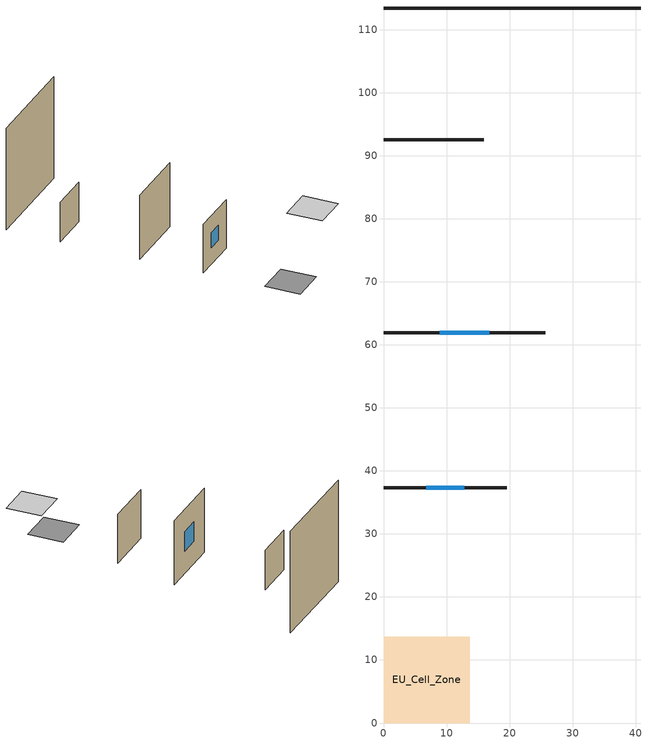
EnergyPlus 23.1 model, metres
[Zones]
EU_Cell_Zone
 floor othersidecoefficients (EU_IT.MidClim.MFH.05.Gen.ReEx.001.001_floor_1_Construction): 0,0 13.66,0 13.66,13.66 0,13.66 z0
 wall outside (EU_IT.MidClim.MFH.05.Gen.ReEx.001.001_wall_1_north_1_Construction): 0,37.33 19.56,37.33 z0:19.56
 wall outside (EU_IT.MidClim.MFH.05.Gen.ReEx.001.001_wall_1_south_2_Construction): 25.67,61.89 0,61.89 z0:25.67
 wall othersidecoefficients (EU_IT.MidClim.MFH.05.Gen.ReEx.001.001_wall_2_Construction): 15.88,92.56 0,92.56 z0:15.88
 wall othersidecoefficients (EU_IT.MidClim.MFH.05.Gen.ReEx.001.001_thermal_bridge_Construction): 40.83,113.44 0,113.44 z0:40.83
 window (EU_IT.MidClim.MFH.05.Gen.ReEx.001.001_window_north_1_Construction): 6.79,37.33 12.77,37.33 z6.79:12.77
 window (EU_IT.MidClim.MFH.05.Gen.ReEx.001.001_window_south_2_Construction): 16.76,61.89 8.92,61.89 z8.92:16.76
 ceiling othersidecoefficients (EU_IT.MidClim.MFH.05.Gen.ReEx.001.001_roof_2_Construction): 18.66,0 32.33,0 32.33,13.66 18.66,13.66 z20
[Building]
EU Step8 Campaign Cell: North Axis=0; Terrain=City; Solar Distribution=FullExterior
[Site:Location]
Bologna: Latitude=44.5; Longitude=11.25; Time Zone=1; Elevation=37
[SizingPeriod:WeatherFileDays]
AnnualSizingPeriod: Begin Month=1; Begin Day of Month=1; End Month=12; End Day of Month=31; Use Weather File Daylight Saving Period=No; Use Weather File Rain and Snow Indicators=No
[MATERIAL]
EU_InternalMass_Material: Roughness=MediumRough; Thickness=0.1; Conductivity=1; Density=1800; Specific Heat=900; Thermal Absorptance=0.9; Solar Absorptance=0.7; Visible Absorptance=0.7
[MATERIAL:NOMASS] Roughness=MediumRough; Thermal Absorptance=0.9; Solar Absorptance=0.7; Visible Absorptance=0.7
Name | Thermal Resistance
EU_IT.MidClim.MFH.05.Gen.ReEx.001.001_floor_1_NoMass | 0.868
EU_IT.MidClim.MFH.05.Gen.ReEx.001.001_roof_2_NoMass | 0.683879
EU_IT.MidClim.MFH.05.Gen.ReEx.001.001_wall_1_north_1_NoMass; EU_IT.MidClim.MFH.05.Gen.ReEx.001.001_wall_1_south_2_NoMass | 0.981217
EU_IT.MidClim.MFH.05.Gen.ReEx.001.001_wall_2_NoMass | 0.641136
EU_IT.MidClim.MFH.05.Gen.ReEx.001.001_thermal_bridge_NoMass | 11.284
[WINDOWMATERIAL:SIMPLEGLAZINGSYSTEM] UFactor=4.34243; Solar Heat Gain Coefficient=0.85; Visible Transmittance=0.85
EU_IT.MidClim.MFH.05.Gen.ReEx.001.001_window_north_1_SimpleGlazing; EU_IT.MidClim.MFH.05.Gen.ReEx.001.001_window_south_2_SimpleGlazing
[CONSTRUCTION]
EU_IT.MidClim.MFH.05.Gen.ReEx.001.001_floor_1_Construction: EU_IT.MidClim.MFH.05.Gen.ReEx.001.001_floor_1_NoMass
EU_IT.MidClim.MFH.05.Gen.ReEx.001.001_roof_2_Construction: EU_IT.MidClim.MFH.05.Gen.ReEx.001.001_roof_2_NoMass
EU_IT.MidClim.MFH.05.Gen.ReEx.001.001_wall_1_north_1_Construction: EU_IT.MidClim.MFH.05.Gen.ReEx.001.001_wall_1_north_1_NoMass
EU_IT.MidClim.MFH.05.Gen.ReEx.001.001_window_north_1_Construction: EU_IT.MidClim.MFH.05.Gen.ReEx.001.001_window_north_1_SimpleGlazing
EU_IT.MidClim.MFH.05.Gen.ReEx.001.001_wall_1_south_2_Construction: EU_IT.MidClim.MFH.05.Gen.ReEx.001.001_wall_1_south_2_NoMass
EU_IT.MidClim.MFH.05.Gen.ReEx.001.001_window_south_2_Construction: EU_IT.MidClim.MFH.05.Gen.ReEx.001.001_window_south_2_SimpleGlazing
EU_IT.MidClim.MFH.05.Gen.ReEx.001.001_wall_2_Construction: EU_IT.MidClim.MFH.05.Gen.ReEx.001.001_wall_2_NoMass
EU_IT.MidClim.MFH.05.Gen.ReEx.001.001_thermal_bridge_Construction: EU_IT.MidClim.MFH.05.Gen.ReEx.001.001_thermal_bridge_NoMass
EU_InternalMass_Construction: EU_InternalMass_Material
[ZONE]
EU_Cell_Zone: Type=1; Multiplier=1; Ceiling Height=0.774405; Volume=3074; Floor Area=793.9; Part of Total Floor Area=Yes
[INTERNALMASS]
EU_Cell_Zone_EU_InternalMass: Construction=EU_InternalMass_Construction; Zone or ZoneList=EU_Cell_Zone; Surface Area=793.9
[SURFACEPROPERTY:OTHERSIDECOEFFICIENTS] Combined ConvectiveRadiative Film Coefficient=0; Constant Temperature=0; Constant Temperature Coefficient=0; Ground Temperature Coefficient=0; Wind Speed Coefficient=0; Sinusoidal Variation of Constant Temperature Coefficient=No; Period of Sinusoidal Variation=24; Previous Other Side Temperature Coefficient=0
Name | External DryBulb Temperature Coefficient | Zone Air Temperature Coefficient
EU_IT.MidClim.MFH.05.Gen.ReEx.001.001_floor_1_b0.359712 | 0.359712 | 0.640288
EU_IT.MidClim.MFH.05.Gen.ReEx.001.001_roof_2_b0.668896 | 0.668896 | 0.331104
EU_IT.MidClim.MFH.05.Gen.ReEx.001.001_wall_1_north_1_b1; EU_IT.MidClim.MFH.05.Gen.ReEx.001.001_wall_1_south_2_b1; EU_IT.MidClim.MFH.05.Gen.ReEx.001.001_thermal_bridge_b1 | 1 | 0
EU_IT.MidClim.MFH.05.Gen.ReEx.001.001_wall_2_b0.65445 | 0.65445 | 0.34555
[OTHEREQUIPMENT]
EU_Step8_InternalGain_it__IT.MidClim.MFH.05.Gen.ReEx.001.001__f030_f030: Fuel Type=Electricity; Zone or ZoneList or Space or SpaceList=EU_Cell_Zone; Schedule=EU_Step8_GainSchedule_it__IT.MidClim.MFH.05.Gen.ReEx.001.001__f030_f030; Design Level Calculation Method=Watts/Area; Power per Zone Floor Area=1; Fraction Latent=0; Fraction Radiant=0; Fraction Lost=0; Carbon Dioxide Generation Rate=0; EndUse Subcategory=EU_Step8_InternalGains
[ZONEVENTILATION:DESIGNFLOWRATE]
EU_ConstantAir_EU_Cell_Zone: Zone or ZoneList or Space or SpaceList=EU_Cell_Zone; Schedule=EU_AlwaysOn; Design Flow Rate Calculation Method=AirChanges/Hour; Air Changes per Hour=0.708969; Ventilation Type=Natural; Fan Pressure Rise=0; Fan Total Efficiency=1; Constant Term Coefficient=1; Temperature Term Coefficient=0; Velocity Term Coefficient=0; Velocity Squared Term Coefficient=0; Minimum Indoor Temperature=-100; Maximum Indoor Temperature=100; Delta Temperature=-100; Minimum Outdoor Temperature=-100; Maximum Outdoor Temperature=100; Maximum Wind Speed=40
[HVACTEMPLATE:THERMOSTAT]
EU_HeatOnly_EU_Cell_Zone: Constant Heating Setpoint=20; Constant Cooling Setpoint=50
[HVACTEMPLATE:ZONE:IDEALLOADSAIRSYSTEM]
EU_Cell_Zone: Template Thermostat=EU_HeatOnly_EU_Cell_Zone; System Availability Schedule=EU_AlwaysOn; Maximum Heating Supply Air Temperature=50; Minimum Cooling Supply Air Temperature=13; Maximum Heating Supply Air Humidity Ratio=0.0156; Minimum Cooling Supply Air Humidity Ratio=0.0077; Heating Limit=NoLimit; Cooling Limit=NoLimit; Heating Availability Schedule=EU_AlwaysOn; Cooling Availability Schedule=EU_CoolingOff; Dehumidification Control Type=ConstantSensibleHeatRatio; Cooling Sensible Heat Ratio=0.7; Dehumidification Setpoint=60; Humidification Control Type=None; Humidification Setpoint=30; Outdoor Air Method=None; Outdoor Air Flow Rate per Person=0.00944; Outdoor Air Flow Rate per Zone Floor Area=0; Outdoor Air Flow Rate per Zone=0; Demand Controlled Ventilation Type=None; Outdoor Air Economizer Type=NoEconomizer; Heat Recovery Type=None; Sensible Heat Recovery Effectiveness=0.7; Latent Heat Recovery Effectiveness=0.65
[SIZING:ZONE]
EU_Cell_Zone: Zone Cooling Design Supply Air Temperature Input Method=SupplyAirTemperature; Zone Cooling Design Supply Air Temperature=13; Zone Heating Design Supply Air Temperature Input Method=SupplyAirTemperature; Zone Heating Design Supply Air Temperature=50; Zone Cooling Design Supply Air Humidity Ratio=0.008; Zone Heating Design Supply Air Humidity Ratio=0.008; Cooling Design Air Flow Method=DesignDay; Cooling Design Air Flow Rate=0; Cooling Minimum Air Flow per Zone Floor Area=0.000762; Cooling Minimum Air Flow=0; Cooling Minimum Air Flow Fraction=0.2; Heating Design Air Flow Method=DesignDay; Heating Design Air Flow Rate=0; Heating Maximum Air Flow per Zone Floor Area=0.002032; Heating Maximum Air Flow=0.141576; Heating Maximum Air Flow Fraction=0.3; Account for Dedicated Outdoor Air System=No; Dedicated Outdoor Air System Control Strategy=NeutralSupplyAir; Dedicated Outdoor Air Low Setpoint Temperature for Design=autosize; Dedicated Outdoor Air High Setpoint Temperature for Design=autosize; Zone Load Sizing Method=Sensible Load Only No Latent Load; Zone Latent Cooling Design Supply Air Humidity Ratio Input Method=HumidityRatioDifference; Zone Cooling Design Supply Air Humidity Ratio Difference=0.005; Zone Latent Heating Design Supply Air Humidity Ratio Input Method=HumidityRatioDifference; Zone Humidification Design Supply Air Humidity Ratio Difference=0.005
[SCHEDULE:CONSTANT]
Name | Hourly Value
EU_AlwaysOn | 1
EU_CoolingOff | 0
[SCHEDULE:FILE]
EU_Step8_GainSchedule_it__IT.MidClim.MFH.05.Gen.ReEx.001.001__f030_f030: File=C:\Users\o_iseri\Desktop\OpenUBEM\openubem\outputs\eu_certified_rerun_2026-08-28\rep1\schedules\it__IT.MidClim.MFH.05.Gen.ReEx.001.001__f030.csv; Column Number=1; Rows to Skip at Top=0; Number of Hours of Data=8760; Column Separator=Comma; Interpolate to Timestep=No; Minutes per Item=60; Adjust Schedule for Daylight Savings=Yes
